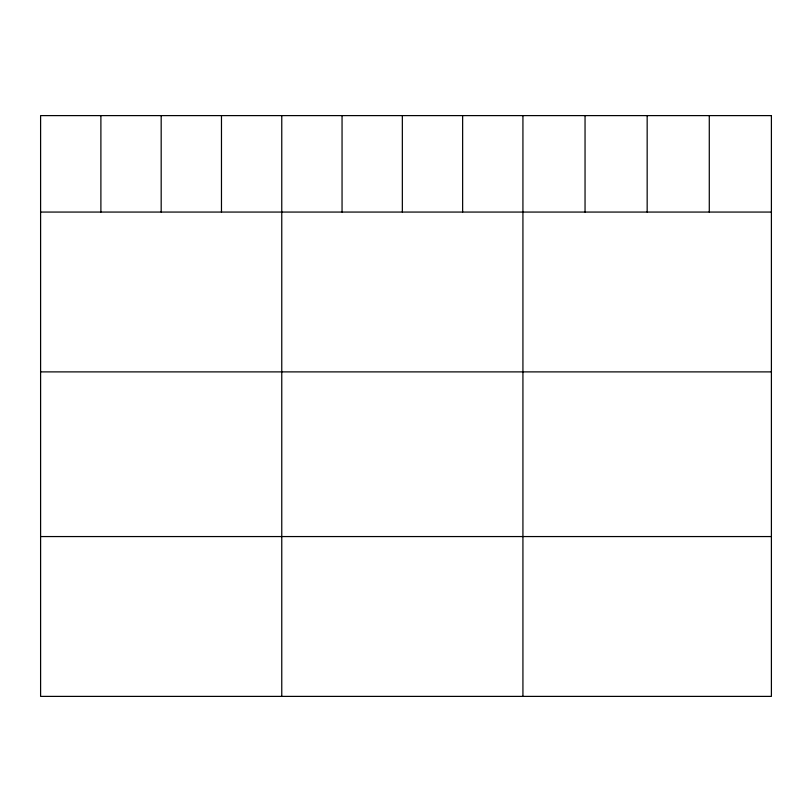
<?xml version="1.0" encoding="UTF-8"?>
<svg xmlns="http://www.w3.org/2000/svg" width="812" height="812" viewBox="0 0 812 812"><rect width="100%" height="100%" fill="white"/><g stroke="black" fill="none" stroke-linecap="round" stroke-linejoin="round"><path stroke-width="1.22" d="M40.6 212.064L771.4 212.064M40.6 371.886L771.4 371.886M40.6 536.559L771.4 536.559M709.282 115.608L709.282 212.064M647.164 115.608L647.164 212.064M585.046 115.608L585.046 212.064M522.928 115.608L522.928 696.391M462.637 115.608L462.637 212.064M402.346 115.608L402.346 212.064M342.055 115.608L342.055 212.064M281.764 115.608L281.764 696.391M221.473 115.608L221.473 212.064M161.182 115.608L161.182 212.064M100.891 115.608L100.891 212.064M771.4 115.608L40.6 115.608L40.6 696.391L771.4 696.391L771.4 115.608"/></g></svg>
